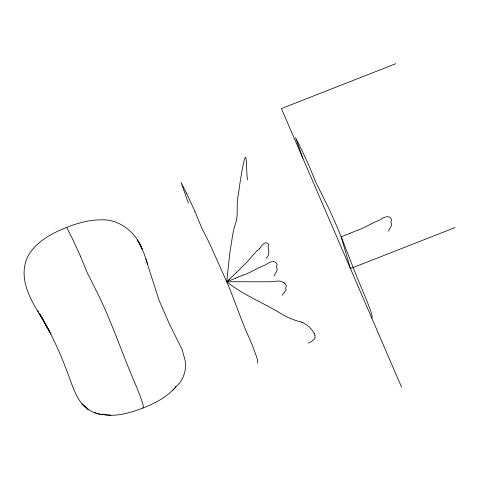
<?xml version="1.0" encoding="UTF-8"?>
<svg xmlns="http://www.w3.org/2000/svg" width="479" height="479" viewBox="0 0 479 479"><rect width="100%" height="100%" fill="white"/><g stroke="black" fill="none" stroke-linecap="round" stroke-linejoin="round"><path stroke-width="0.72" d="M257.439 363.154L257.744 361.322L257.115 358.591A14.172 0.772 68.6 0 0 256.133 355.58L254.684 351.538A17.567 0.958 68.6 0 0 253.96 349.604L253.505 348.413A15.28 0.832 68.6 0 0 251.738 343.928L251.259 342.748A24.166 1.317 68.6 0 0 250.84 341.725A18.046 0.988 68.6 0 0 249.685 338.958C240.955 320.307 234.884 300.614 226.735 281.742L229.663 254.271L232.549 235.722A143.383 23.603 89.5 0 1 234.471 226.525C239.261 216.017 235.674 205.377 238.398 194.384A213.52 35.147 89.5 0 1 241.907 171.398C247.2 142.143 246.08 165.764 247.164 177.44A9.113 1.497 89.5 0 0 247.637 179.888M101.53 414.143C115.559 417.437 129.917 412.904 143.017 408.042L143.323 406.21L142.694 403.48A14.172 0.772 68.6 0 0 141.712 400.468L140.263 396.426A17.567 0.958 68.6 0 0 139.539 394.498L139.084 393.301A15.172 0.826 68.6 0 0 137.491 389.241L136.844 387.637A24.166 1.317 68.6 0 0 136.419 386.613A17.705 0.97 68.6 0 0 135.377 384.104C121.63 352.736 111.32 319.99 95.62 289.442A124.558 6.802 68.6 0 0 92.154 282.359L87.453 273.168L80.514 256.325M371.854 318.266L372.165 316.433L371.53 313.703A14.172 0.772 68.6 0 0 370.548 310.691L369.099 306.65A17.567 0.958 68.6 0 0 368.381 304.716L367.92 303.518A15.28 0.832 68.6 0 0 366.16 299.04L365.681 297.86A24.166 1.317 68.6 0 0 365.261 296.836A18.046 0.988 68.6 0 0 364.106 294.07C350.406 262.779 340.12 230.13 324.457 199.665A124.558 6.802 68.6 0 0 320.99 192.582L316.296 183.391L309.35 166.548A180.643 9.867 68.6 0 0 300.908 148.256L295.519 137.587L302.842 158.232M266.33 258.325C271.234 253.157 267.072 249.421 268.557 244.47C265.683 239.835 261.247 245.817 259.648 248.631M273.958 276.018L277.066 270.491L277.161 268.779L276.371 267.24L277.066 265.18A6.125 3.179 -23.3 0 0 277.107 264.45C274.677 258.654 268.3 262.947 264.803 265.21C257.301 267.785 250.649 272.743 242.991 275.162M388.379 231.129L391.487 225.603L391.582 223.885L390.792 222.352L391.487 220.292A6.125 3.179 -23.3 0 0 391.529 219.562C389.098 213.766 382.721 218.059 379.224 220.322C371.722 222.897 365.07 227.854 357.412 230.273M174.973 387.373L175.787 386.242M172.907 390.349L179.805 382.721C184.529 376.314 186.535 368.064 185.08 360.226L182.062 349.425L169.38 323.954L158.998 300.159L144.209 253.924L139.928 244.38L137.401 240.021L142.203 249.098C136.156 233.022 120.025 219.047 101.572 219.837C86.442 219.795 71.832 224.825 58.216 231.004C45.409 237.075 32.44 245.577 26.638 259.055C16.717 285.712 38.2 309.685 49.606 331.893L44.487 322.684C55.72 342.03 64.174 362.819 71.593 383.877C75.365 393.481 79.55 403.989 88.675 409.749L81.975 403.923L89.076 410.102L94.189 412.611L100.189 414.311L110.847 415.215M282.233 295.202L286.113 290.058L285.592 288.621L286.346 285.867L285.071 283.724M174.164 388.511C165.938 397.905 154.364 403.384 143.017 408.042M236.41 272.593L247.457 261.474L257.031 250.625M301.129 321.996C293.938 320.217 287.071 317.445 280.766 313.506C262.935 302.554 243.158 294.95 226.735 281.742L229.417 279.239M308.434 343.144C311.23 341.365 316.32 339.551 314.931 335.294M257.343 250.493L258.905 249.463A8.388 2.293 -67.8 0 0 259.654 248.583M235.746 278.149L226.735 281.742L210.036 244.553A124.558 6.802 68.6 0 0 206.569 237.47L201.875 228.279L194.929 211.437M350.167 233.261L341.156 236.854L350.436 268.599L455.05 227.561M395.846 63.677L281.424 108.565L401.6 387.248M269.312 281.766C274.239 281.957 279.682 279.455 284.035 282.838M268.905 281.796L226.735 281.742M94.189 412.611L100.189 414.311M302.614 322.601C307.518 324.858 311.709 328.738 314.236 333.516M40.883 315.841L39.727 313.937L41.883 317.511M41.649 317.116L42.421 318.385M40.679 315.487L42.93 319.248M43.565 320.289L44.319 321.559M37.859 310.745L38.56 311.925M39.601 313.685L40.302 314.865M43.188 319.661L43.685 320.499M41.146 316.631L48.145 328.828M39.362 313.452L40.434 315.362M48.505 329.48L51.002 334.043M186.487 193.127L181.044 182.463L188.427 203.12M146.005 258.941L147.586 264.163M66.659 227.747L66.629 227.351L72.066 238.015A180.643 9.867 68.6 0 1 80.502 256.295M186.493 193.145A180.643 9.867 68.6 0 1 194.923 211.407M301.123 322.026A22.645 21.597 50.8 0 1 302.602 322.63M314.302 333.546A12.173 4.539 43.2 0 1 314.984 335.33M242.745 275.239A35.542 1.581 -21.2 0 1 235.584 278.191M236.189 272.761A50.798 3.018 -41.9 0 1 229.249 279.347M283.993 282.861A17.16 10.041 -13.6 0 1 285.035 283.742M357.16 230.351A35.542 1.581 -21.2 0 1 349.999 233.303"/></g></svg>
